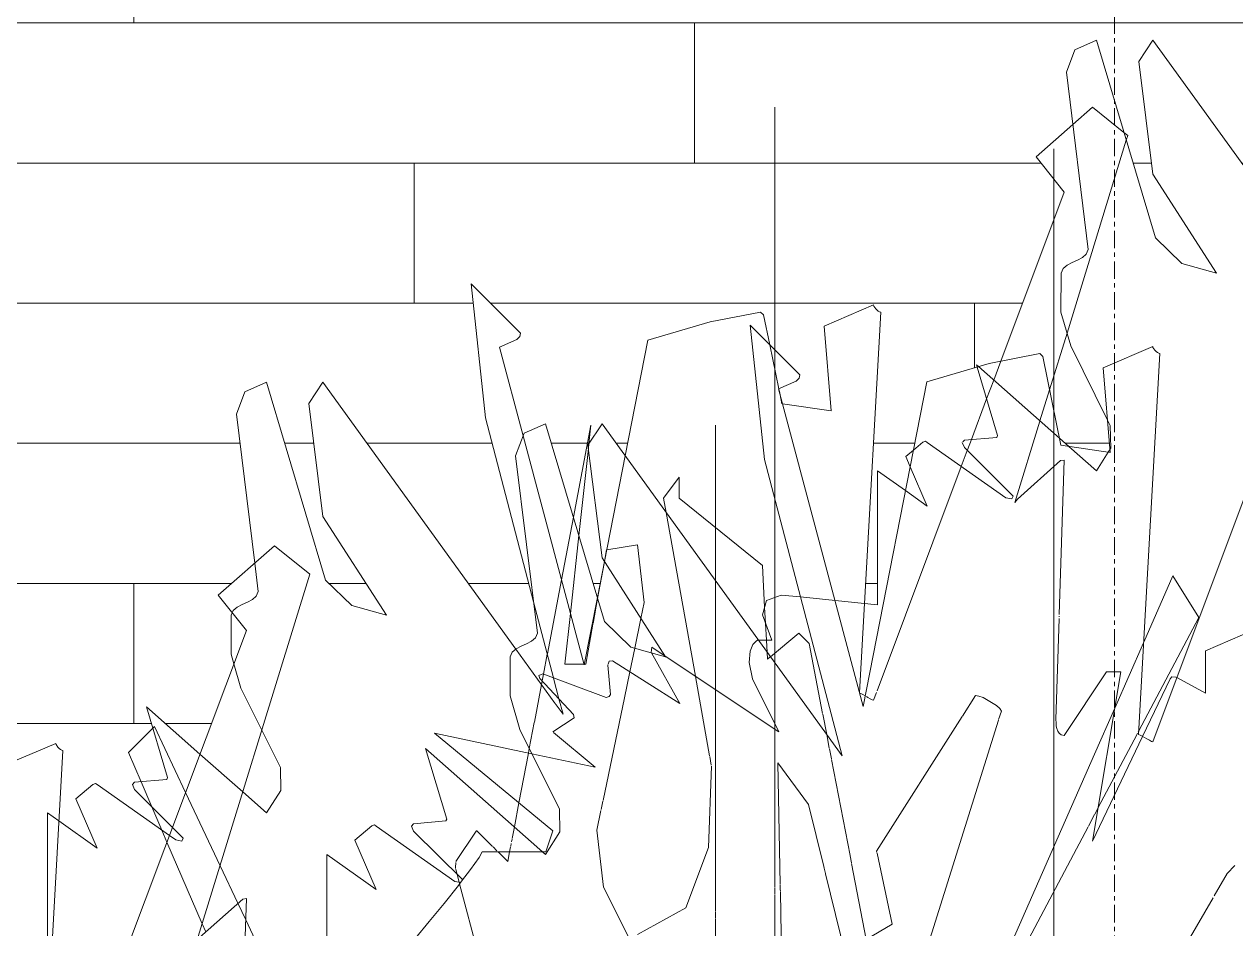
# Model space of a CAD drawing. Header units: inches. Extents: x -8991 to -6983, y -226 to 479.
# Drawn here: x -8465.69 to -8431.11, y -24.43 to 1.4 of the extents above; entities that cross this region are included whole.
import ezdxf

# ---------------------------------------------------------------- set-up
doc = ezdxf.new("R2010")
doc.units = ezdxf.units.IN
doc.header["$MEASUREMENT"] = 0
doc.linetypes.add('Grid Line 1_2_', pattern=[0.875, 0.5, -0.125, 0.125, -0.125])
for name, color, linetype, lineweight in [('A-DETL-GENF', 92, 'Continuous', 9), ('A-WALL-PATT-1', 111, 'Continuous', 9), ('S-GRID-1', 1, 'Grid Line 1_2_', 9)]:
    doc.layers.add(name, color=color, linetype=linetype, lineweight=lineweight)

# ---------------------------------------------------------------- blocks, each defined once
blk = doc.blocks.new('fountain grass 26747 - fountain grass 26747-1770214-Section 36')
at = {"layer": 'A-DETL-GENF'}
for p, q in [((-8435.087, 0.938), (-8435.702, 0.669)), ((-8433.403, -4.707), (-8435.087, 0.938)), ((-8433.475, 0.938), (-8433.878, 0.334)), ((-8428.535, -5.897), (-8433.475, 0.938)), ((-8435.702, 0.669), (-8435.941, 0.029)), ((-8435.941, 0.029), (-8435.32, -5.037)), ((-8433.878, 0.334), (-8433.475, -2.89)), ((-8433.475, -2.89), (-8431.662, -5.711)), ((-8432.649, -5.437), (-8433.403, -4.707)), ((-8435.378, -5.169), (-8435.489, -5.265)), ((-8435.32, -5.037), (-8435.378, -5.169)), ((-8435.926, -5.483), (-8436.037, -5.579)), ((-8435.784, -5.408), (-8435.926, -5.483)), ((-8435.631, -5.34), (-8435.784, -5.408)), ((-8435.489, -5.265), (-8435.631, -5.34)), ((-8431.662, -5.711), (-8432.649, -5.437)), ((-8436.095, -5.711), (-8436.099, -6.826)), ((-8436.037, -5.579), (-8436.095, -5.711)), ((-8436.099, -6.826), (-8435.821, -7.79)), ((-8435.821, -7.79), (-8434.767, -9.909)), ((-8438.457, -8.38), (-8438.513, -8.33)), ((-8438.513, -8.33), (-8438.494, -8.391)), ((-8438.494, -8.391), (-8437.908, -10.345)), ((-8436.143, -10.421), (-8438.457, -8.38)), ((-8434.767, -9.909), (-8434.691, -10.063)), ((-8437.908, -10.345), (-8437.934, -10.4)), ((-8434.691, -10.063), (-8434.681, -10.711)), ((-8440.046, -10.54), (-8440.312, -10.766)), ((-8439.969, -10.512), (-8440.046, -10.54)), ((-8439.923, -10.547), (-8439.969, -10.512)), ((-8437.673, -12.127), (-8439.923, -10.547)), ((-8438.916, -10.547), (-8438.857, -10.691)), ((-8438.856, -10.482), (-8438.9, -10.529)), ((-8438.857, -10.691), (-8437.462, -12.075)), ((-8437.934, -10.4), (-8438.856, -10.482)), ((-8435.874, -10.659), (-8436.143, -10.421)), ((-8435.087, -11.353), (-8435.874, -10.659)), ((-8434.681, -10.711), (-8434.698, -10.739)), ((-8440.312, -10.766), (-8440.528, -10.95)), ((-8440.528, -10.95), (-8440.404, -11.238)), ((-8434.749, -10.819), (-8435.087, -11.353)), ((-8434.698, -10.739), (-8434.749, -10.819)), ((-8440.538, -11.921), (-8441.334, -11.353)), ((-8441.334, -11.353), (-8441.334, -15.181)), ((-8440.404, -11.238), (-8439.923, -12.36)), ((-8439.923, -12.36), (-8440.538, -11.921)), ((-8437.462, -12.075), (-8437.505, -12.159)), ((-8437.505, -12.159), (-8437.673, -12.127)), ((-8444.501, -15.061), (-8444.621, -15.465)), ((-8444.087, -14.901), (-8444.501, -15.061)), ((-8443.535, -14.957), (-8444.087, -14.901)), ((-8442.549, -15.057), (-8443.535, -14.957)), ((-8441.334, -15.181), (-8442.549, -15.057)), ((-8444.621, -15.465), (-8444.356, -16.189)), ((-8444.801, -16.214), (-8444.89, -16.31)), ((-8444.759, -16.189), (-8444.801, -16.214)), ((-8444.735, -16.189), (-8444.759, -16.189)), ((-8444.356, -16.189), (-8444.735, -16.189)), ((-8447.781, -16.39), (-8447.792, -16.543)), ((-8447.787, -16.551), (-8446.975, -18.002)), ((-8447.395, -16.648), (-8447.781, -16.39)), ((-8444.973, -16.504), (-8444.995, -16.823)), ((-8444.89, -16.31), (-8444.973, -16.504)), ((-8449.029, -16.89), (-8449.033, -16.9)), ((-8449.033, -16.9), (-8448.961, -17.745)), ((-8448.99, -16.793), (-8449.021, -16.871)), ((-8448.905, -16.782), (-8448.99, -16.793)), ((-8446.975, -18.002), (-8448.903, -16.783)), ((-8444.154, -18.808), (-8447.395, -16.648)), ((-8444.995, -16.823), (-8444.902, -17.295)), ((-8450.891, -17.152), (-8451.005, -17.196)), ((-8451.005, -17.196), (-8450.974, -17.281)), ((-8450.974, -17.281), (-8450.014, -18.312)), ((-8449.076, -17.822), (-8450.891, -17.152)), ((-8444.902, -17.295), (-8444.154, -18.808)), ((-8448.99, -17.8), (-8449.076, -17.822)), ((-8448.961, -17.745), (-8448.99, -17.8)), ((-8450.014, -18.312), (-8449.998, -18.405)), ((-8449.998, -18.405), (-8450.602, -18.808)), ((-8451.2, -19.434), (-8453.983, -18.846)), ((-8453.983, -18.846), (-8450.602, -21.629)), ((-8450.587, -18.821), (-8449.393, -19.815)), ((-8449.393, -19.815), (-8451.2, -19.434)), ((-8450.602, -21.629), (-8450.804, -22.233)), ((-8452.708, -22.398), (-8452.951, -22.735)), ((-8452.617, -22.233), (-8452.708, -22.398)), ((-8451.024, -22.233), (-8452.617, -22.233)), ((-8450.891, -22.233), (-8451.011, -22.233)), ((-8450.804, -22.233), (-8450.891, -22.233)), ((-8452.951, -22.735), (-8453.205, -23.067)), ((-8453.237, -23.109), (-8453.299, -23.19)), ((-8453.205, -23.067), (-8453.237, -23.109)), ((-8453.299, -23.19), (-8453.707, -23.705)), ((-8453.707, -23.705), (-8454.13, -24.225)), ((-8454.13, -24.225), (-8454.52, -24.693))]:
    blk.add_line(p, q, dxfattribs=at)
blk = doc.blocks.new('fountain grass 26747 - fountain grass 26747-V10-Section 36')
at = {"layer": 'A-DETL-GENF'}
for p, q in [((-8460.156, -14.905), (-8458.544, -13.495)), ((-8457.537, -14.301), (-8458.544, -13.495)), ((-8460.76, -24.778), (-8457.537, -14.301)), ((-8460.156, -14.905), (-8459.35, -15.913)), ((-8459.35, -15.913), (-8463.945, -28.166)), ((-8464.79, -19.137), (-8466.201, -19.741)), ((-8465.107, -28.66), (-8464.589, -19.338)), ((-8464.782, -19.17), (-8464.79, -19.137)), ((-8464.731, -19.245), (-8464.782, -19.17)), ((-8464.694, -19.281), (-8464.731, -19.245)), ((-8464.656, -19.31), (-8464.694, -19.281)), ((-8464.62, -19.331), (-8464.656, -19.31)), ((-8464.589, -19.338), (-8464.62, -19.331)), ((-8459.455, -23.58), (-8460.687, -24.681)), ((-8459.35, -23.569), (-8459.455, -23.58)), ((-8459.424, -25.893), (-8459.35, -23.569))]:
    blk.add_line(p, q, dxfattribs=at)
blk = doc.blocks.new('fountain grass 26747 - fountain grass 26747-V11-Section 36')
at = {"layer": 'A-DETL-GENF'}
for p, q in [((-8436.303, -3.574), (-8436.303, -2.164)), ((-8436.303, -2.97), (-8436.303, -2.164)), ((-8436.303, -9.645), (-8436.303, -2.97)), ((-8436.303, -3.574), (-8436.303, -4.582)), ((-8436.303, -4.582), (-8436.303, -9.645)), ((-8428.042, -4.582), (-8433.482, -19.089)), ((-8443.556, -8.611), (-8444.967, -7.201)), ((-8444.967, -7.201), (-8444.564, -11.029)), ((-8436.303, -8.611), (-8436.303, -7.201)), ((-8436.303, -7.201), (-8436.303, -11.029)), ((-8436.303, -7.838), (-8436.303, -7.805)), ((-8436.303, -7.805), (-8436.303, -8.41)), ((-8436.303, -7.914), (-8436.303, -7.838)), ((-8436.303, -7.949), (-8436.303, -7.914)), ((-8436.303, -7.979), (-8436.303, -7.949)), ((-8433.482, -7.805), (-8434.892, -8.41)), ((-8433.474, -7.838), (-8433.482, -7.805)), ((-8433.422, -7.914), (-8433.474, -7.838)), ((-8433.386, -7.949), (-8433.422, -7.914)), ((-8433.348, -7.979), (-8433.386, -7.949)), ((-8438.15, -8.29), (-8439.93, -8.813)), ((-8436.706, -8.007), (-8438.15, -8.29)), ((-8436.622, -8.091), (-8436.706, -8.007)), ((-8436.101, -10.626), (-8436.622, -8.091)), ((-8436.303, -7.999), (-8436.303, -7.979)), ((-8436.303, -8.007), (-8436.303, -7.999)), ((-8436.303, -9.645), (-8436.303, -8.007)), ((-8436.303, -8.091), (-8436.303, -8.007)), ((-8436.303, -8.007), (-8436.303, -8.29)), ((-8436.303, -9.645), (-8436.303, -8.091)), ((-8436.303, -8.29), (-8436.303, -8.813)), ((-8433.885, -18.887), (-8433.28, -8.007)), ((-8433.311, -7.999), (-8433.348, -7.979)), ((-8433.28, -8.007), (-8433.311, -7.999)), ((-8443.575, -8.706), (-8443.556, -8.611)), ((-8436.303, -8.41), (-8436.303, -9.645)), ((-8436.303, -8.706), (-8436.303, -8.611)), ((-8434.892, -8.41), (-8434.691, -10.828)), ((-8444.161, -9.014), (-8443.662, -8.791)), ((-8443.662, -8.791), (-8443.575, -8.706)), ((-8439.93, -8.813), (-8441.743, -18.081)), ((-8436.303, -8.791), (-8436.303, -8.706)), ((-8436.303, -9.014), (-8436.303, -8.791)), ((-8436.303, -8.813), (-8436.303, -18.081)), ((-8441.743, -18.081), (-8444.161, -9.014)), ((-8436.303, -18.081), (-8436.303, -9.014)), ((-8436.303, -9.645), (-8436.303, -19.089)), ((-8436.303, -18.887), (-8436.303, -9.645)), ((-8436.303, -9.645), (-8436.303, -10.828)), ((-8436.303, -10.626), (-8436.303, -9.645)), ((-8436.303, -13.447), (-8436.303, -9.645)), ((-8450.81, -10.014), (-8451.425, -10.283)), ((-8449.126, -15.659), (-8450.81, -10.014)), ((-8449.198, -10.014), (-8449.601, -10.618)), ((-8442.347, -19.492), (-8449.198, -10.014)), ((-8436.303, -19.492), (-8436.303, -10.014)), ((-8436.303, -10.014), (-8436.303, -10.618)), ((-8436.303, -15.659), (-8436.303, -10.014)), ((-8436.303, -10.014), (-8436.303, -10.283)), ((-8451.425, -10.283), (-8451.664, -10.923)), ((-8436.303, -10.283), (-8436.303, -10.923)), ((-8449.601, -10.618), (-8449.198, -13.842)), ((-8436.303, -10.618), (-8436.303, -13.842)), ((-8436.303, -10.828), (-8436.303, -10.626)), ((-8434.691, -10.828), (-8436.101, -10.626)), ((-8451.664, -10.923), (-8451.043, -15.989)), ((-8444.564, -11.029), (-8442.347, -19.492)), ((-8436.303, -10.923), (-8436.303, -15.989)), ((-8436.303, -11.029), (-8436.303, -19.492)), ((-8436.303, -19.644), (-8436.303, -12.238)), ((-8436.303, -12.238), (-8436.303, -12.248)), ((-8436.303, -12.248), (-8436.303, -13.35)), ((-8436.303, -13.35), (-8436.303, -13.447)), ((-8449.198, -13.842), (-8447.385, -16.663)), ((-8436.303, -13.842), (-8436.303, -16.663)), ((-8448.372, -16.389), (-8449.126, -15.659)), ((-8436.303, -16.389), (-8436.303, -15.659)), ((-8451.212, -16.217), (-8451.354, -16.292)), ((-8451.101, -16.121), (-8451.212, -16.217)), ((-8451.043, -15.989), (-8451.101, -16.121)), ((-8436.303, -15.989), (-8436.303, -16.121)), ((-8436.303, -16.121), (-8436.303, -16.217)), ((-8436.303, -16.217), (-8436.303, -16.292)), ((-8451.76, -16.532), (-8451.818, -16.663)), ((-8451.649, -16.435), (-8451.76, -16.532)), ((-8451.507, -16.36), (-8451.649, -16.435)), ((-8451.354, -16.292), (-8451.507, -16.36)), ((-8447.385, -16.663), (-8448.372, -16.389)), ((-8436.303, -16.292), (-8436.303, -16.36)), ((-8436.303, -16.36), (-8436.303, -16.435)), ((-8436.303, -16.663), (-8436.303, -16.389)), ((-8436.303, -16.435), (-8436.303, -16.532)), ((-8436.303, -16.532), (-8436.303, -16.663)), ((-8451.818, -16.663), (-8451.822, -17.779)), ((-8436.303, -16.663), (-8436.303, -17.779)), ((-8436.303, -16.872), (-8436.303, -16.852)), ((-8436.303, -16.852), (-8436.303, -17.487)), ((-8436.303, -16.913), (-8436.303, -16.859)), ((-8436.303, -16.859), (-8436.303, -16.872)), ((-8436.303, -16.872), (-8436.303, -17.353)), ((-8436.303, -17.028), (-8436.303, -16.872)), ((-8436.303, -17.395), (-8436.303, -16.913)), ((-8436.303, -19.126), (-8436.303, -17.028)), ((-8436.303, -17.487), (-8436.303, -17.074)), ((-8436.303, -17.074), (-8436.303, -17.678)), ((-8436.303, -17.353), (-8436.303, -19.632)), ((-8436.303, -17.477), (-8436.303, -17.395)), ((-8436.303, -21.507), (-8436.303, -17.477)), ((-8451.822, -17.779), (-8451.544, -18.743)), ((-8436.303, -17.678), (-8436.303, -18.887)), ((-8436.303, -17.779), (-8436.303, -18.743)), ((-8436.303, -23.119), (-8436.303, -18.283)), ((-8436.303, -18.283), (-8436.303, -20.096)), ((-8436.303, -18.433), (-8436.303, -18.422)), ((-8436.303, -18.422), (-8436.303, -18.484)), ((-8436.303, -18.887), (-8436.303, -18.433)), ((-8436.303, -18.484), (-8436.303, -18.479)), ((-8436.303, -18.479), (-8436.303, -19.267)), ((-8436.303, -18.554), (-8436.303, -18.484)), ((-8436.303, -18.484), (-8436.303, -23.119)), ((-8436.303, -18.687), (-8436.303, -18.554)), ((-8451.544, -18.743), (-8450.413, -21.016)), ((-8436.303, -19.693), (-8436.303, -18.687)), ((-8436.303, -18.743), (-8436.303, -21.016)), ((-8436.303, -18.899), (-8436.303, -18.887)), ((-8436.303, -18.927), (-8436.303, -18.899)), ((-8436.303, -18.967), (-8436.303, -18.927)), ((-8436.303, -19.01), (-8436.303, -18.967)), ((-8436.303, -19.049), (-8436.303, -19.01)), ((-8433.844, -18.899), (-8433.885, -18.887)), ((-8433.786, -18.927), (-8433.844, -18.899)), ((-8433.717, -18.967), (-8433.786, -18.927)), ((-8433.645, -19.01), (-8433.717, -18.967)), ((-8433.577, -19.049), (-8433.645, -19.01)), ((-8450.81, -22.305), (-8454.236, -19.283)), ((-8454.236, -19.283), (-8453.631, -21.297)), ((-8436.303, -19.089), (-8436.303, -19.078)), ((-8436.303, -19.29), (-8436.303, -19.126)), ((-8436.303, -19.267), (-8436.303, -19.29)), ((-8436.303, -22.305), (-8436.303, -19.283)), ((-8436.303, -19.283), (-8436.303, -21.297)), ((-8433.52, -19.078), (-8433.577, -19.049)), ((-8433.482, -19.089), (-8433.52, -19.078)), ((-8436.303, -20.701), (-8436.303, -19.492)), ((-8436.303, -19.492), (-8436.303, -21.507)), ((-8436.303, -19.632), (-8436.303, -19.693)), ((-8436.303, -19.731), (-8436.303, -19.644)), ((-8436.303, -19.818), (-8436.303, -19.731)), ((-8436.303, -19.899), (-8436.303, -19.818)), ((-8436.303, -19.972), (-8436.303, -19.901)), ((-8436.303, -20.034), (-8436.303, -19.975)), ((-8436.303, -20.077), (-8436.303, -20.035)), ((-8436.303, -20.096), (-8436.303, -20.077)), ((-8436.303, -20.298), (-8436.303, -20.248)), ((-8436.303, -20.248), (-8436.303, -20.277)), ((-8436.303, -20.277), (-8436.303, -20.701)), ((-8436.303, -20.342), (-8436.303, -20.298)), ((-8436.303, -20.465), (-8436.303, -20.342)), ((-8436.303, -21.507), (-8436.303, -20.465)), ((-8450.413, -21.016), (-8450.404, -21.664)), ((-8436.303, -21.016), (-8436.303, -21.664)), ((-8454.579, -21.434), (-8454.639, -21.499)), ((-8453.657, -21.352), (-8454.579, -21.434)), ((-8453.631, -21.297), (-8453.657, -21.352)), ((-8436.303, -21.297), (-8436.303, -21.352)), ((-8436.303, -21.352), (-8436.303, -21.434)), ((-8436.303, -21.434), (-8436.303, -21.499)), ((-8455.769, -21.493), (-8456.25, -21.902)), ((-8455.692, -21.464), (-8455.769, -21.493)), ((-8455.646, -21.499), (-8455.692, -21.464)), ((-8453.396, -23.079), (-8455.646, -21.499)), ((-8454.639, -21.499), (-8454.58, -21.643)), ((-8454.58, -21.643), (-8453.185, -23.027)), ((-8450.404, -21.664), (-8450.81, -22.305)), ((-8436.303, -21.499), (-8436.303, -21.464)), ((-8436.303, -21.464), (-8436.303, -21.493)), ((-8436.303, -21.493), (-8436.303, -21.902)), ((-8436.303, -21.499), (-8436.303, -21.643)), ((-8436.303, -23.079), (-8436.303, -21.499)), ((-8436.303, -21.708), (-8436.303, -21.507)), ((-8436.303, -21.643), (-8436.303, -23.027)), ((-8436.303, -21.664), (-8436.303, -22.305)), ((-8436.303, -21.841), (-8436.303, -21.708)), ((-8456.25, -21.902), (-8455.646, -23.312)), ((-8436.303, -23.925), (-8436.303, -21.841)), ((-8436.303, -21.902), (-8436.303, -23.312)), ((-8455.646, -23.312), (-8457.056, -22.305)), ((-8457.056, -22.305), (-8457.056, -26.133)), ((-8436.303, -23.312), (-8436.303, -22.305)), ((-8436.303, -22.305), (-8436.303, -26.133)), ((-8453.228, -23.111), (-8453.396, -23.079)), ((-8453.185, -23.027), (-8453.228, -23.111)), ((-8436.303, -23.027), (-8436.303, -23.111)), ((-8436.303, -23.111), (-8436.303, -23.079)), ((-8436.303, -23.183), (-8436.303, -23.119)), ((-8436.303, -23.119), (-8436.303, -23.135)), ((-8436.303, -23.135), (-8436.303, -23.876)), ((-8436.303, -23.293), (-8436.303, -23.183)), ((-8436.303, -23.925), (-8436.303, -23.293)), ((-8436.303, -23.32), (-8436.303, -23.319)), ((-8436.303, -23.319), (-8436.303, -24.126)), ((-8436.303, -23.361), (-8436.303, -23.32)), ((-8436.303, -23.471), (-8436.303, -23.361)), ((-8436.303, -23.623), (-8436.303, -23.471)), ((-8436.303, -23.948), (-8436.303, -23.623)), ((-8436.303, -23.876), (-8436.303, -24.126)), ((-8436.303, -24.126), (-8436.303, -23.925)), ((-8436.303, -24.126), (-8436.303, -23.925)), ((-8436.303, -24.069), (-8436.303, -23.948)), ((-8436.303, -24.126), (-8436.303, -24.069)), ((-8436.303, -25.134), (-8436.303, -24.126))]:
    blk.add_line(p, q, dxfattribs=at)
blk = doc.blocks.new('fountain grass 26747 - fountain grass 26747-V13-Section 36')
at = {"layer": 'A-DETL-GENF'}
for p, q in [((-8444.268, -2.388), (-8444.268, -0.977)), ((-8444.268, -1.783), (-8444.268, -0.977)), ((-8435.758, -1.465), (-8435.2, -0.977)), ((-8434.301, -1.697), (-8435.2, -0.977)), ((-8436.812, -2.388), (-8435.758, -1.465)), ((-8434.193, -1.783), (-8434.301, -1.697)), ((-8444.268, -7.9), (-8444.268, -1.783)), ((-8435.927, -7.42), (-8434.235, -1.919)), ((-8434.235, -1.919), (-8434.193, -1.783)), ((-8444.268, -2.388), (-8444.268, -3.395)), ((-8436.812, -2.388), (-8436.006, -3.395)), ((-8444.268, -3.395), (-8444.268, -7.9)), ((-8436.006, -3.395), (-8437.817, -8.225)), ((-8451.521, -7.425), (-8452.932, -6.015)), ((-8452.932, -6.015), (-8452.529, -9.843)), ((-8444.268, -7.425), (-8444.268, -6.015)), ((-8444.268, -6.015), (-8444.268, -7.9)), ((-8444.671, -6.821), (-8446.115, -7.103)), ((-8444.587, -6.905), (-8444.671, -6.821)), ((-8444.412, -7.756), (-8444.587, -6.905)), ((-8444.268, -6.652), (-8444.268, -6.619)), ((-8444.268, -6.619), (-8444.268, -7.224)), ((-8444.268, -6.727), (-8444.268, -6.652)), ((-8444.268, -6.763), (-8444.268, -6.727)), ((-8444.268, -6.793), (-8444.268, -6.763)), ((-8444.268, -6.813), (-8444.268, -6.793)), ((-8444.268, -6.821), (-8444.268, -6.813)), ((-8444.268, -7.9), (-8444.268, -6.821)), ((-8444.268, -6.905), (-8444.268, -6.821)), ((-8444.268, -6.821), (-8444.268, -7.103)), ((-8444.268, -7.9), (-8444.268, -6.905)), ((-8441.447, -6.619), (-8442.857, -7.224)), ((-8441.708, -15.143), (-8441.245, -6.821)), ((-8441.439, -6.652), (-8441.447, -6.619)), ((-8441.387, -6.727), (-8441.439, -6.652)), ((-8441.351, -6.763), (-8441.387, -6.727)), ((-8441.313, -6.793), (-8441.351, -6.763)), ((-8441.276, -6.813), (-8441.313, -6.793)), ((-8441.245, -6.821), (-8441.276, -6.813)), ((-8446.115, -7.103), (-8447.894, -7.627)), ((-8444.268, -7.103), (-8444.268, -7.627)), ((-8444.268, -7.224), (-8444.268, -7.9)), ((-8442.857, -7.224), (-8442.656, -9.641)), ((-8452.126, -7.828), (-8451.627, -7.605)), ((-8451.627, -7.605), (-8451.54, -7.519)), ((-8451.54, -7.519), (-8451.521, -7.425)), ((-8444.268, -7.519), (-8444.268, -7.425)), ((-8444.268, -7.605), (-8444.268, -7.519)), ((-8444.268, -7.828), (-8444.268, -7.605)), ((-8436.426, -9.042), (-8435.927, -7.42)), ((-8451.452, -10.355), (-8452.126, -7.828)), ((-8447.894, -7.627), (-8448.54, -10.925)), ((-8444.154, -9.011), (-8444.412, -7.756)), ((-8444.268, -7.627), (-8444.268, -7.9)), ((-8444.268, -7.9), (-8444.268, -7.828)), ((-8444.268, -8.459), (-8444.268, -7.9)), ((-8444.268, -7.9), (-8444.268, -9.843)), ((-8444.268, -12.161), (-8444.268, -7.9)), ((-8444.268, -7.9), (-8444.268, -12.161)), ((-8444.268, -8.459), (-8444.268, -7.9)), ((-8444.268, -7.9), (-8444.268, -8.459)), ((-8444.268, -8.459), (-8444.268, -7.9)), ((-8444.268, -7.9), (-8444.268, -8.459)), ((-8437.817, -8.225), (-8438.02, -8.765)), ((-8444.268, -8.459), (-8444.268, -12.161)), ((-8444.268, -12.161), (-8444.268, -8.459)), ((-8444.268, -8.459), (-8444.268, -9.641)), ((-8444.268, -12.161), (-8444.268, -8.459)), ((-8444.268, -9.44), (-8444.268, -8.459)), ((-8458.775, -8.828), (-8459.39, -9.097)), ((-8457.09, -14.473), (-8458.775, -8.828)), ((-8457.163, -8.828), (-8457.566, -9.432)), ((-8451.658, -16.443), (-8457.163, -8.828)), ((-8444.268, -8.828), (-8444.268, -9.097)), ((-8444.268, -12.161), (-8444.268, -8.828)), ((-8444.268, -8.828), (-8444.268, -9.432)), ((-8444.268, -12.161), (-8444.268, -8.828)), ((-8438.02, -8.765), (-8438.221, -9.302)), ((-8459.39, -9.097), (-8459.629, -9.737)), ((-8444.268, -9.097), (-8444.268, -9.737)), ((-8444.128, -9.136), (-8444.154, -9.011)), ((-8444.066, -9.44), (-8444.128, -9.136)), ((-8438.221, -9.302), (-8438.657, -10.464)), ((-8436.7, -9.93), (-8436.426, -9.042)), ((-8457.566, -9.432), (-8457.163, -12.656)), ((-8444.268, -9.432), (-8444.268, -12.161)), ((-8444.268, -9.641), (-8444.268, -9.44)), ((-8442.656, -9.641), (-8444.047, -9.443)), ((-8459.629, -9.737), (-8459.108, -13.988)), ((-8452.529, -9.843), (-8451.152, -15.098)), ((-8444.268, -9.737), (-8444.268, -12.161)), ((-8444.268, -9.843), (-8444.268, -12.161)), ((-8437.417, -12.261), (-8436.703, -9.94)), ((-8449.708, -16.895), (-8451.452, -10.355)), ((-8438.657, -10.464), (-8438.766, -10.753)), ((-8448.54, -10.925), (-8449.131, -13.947)), ((-8444.268, -12.161), (-8444.268, -11.052)), ((-8444.268, -11.052), (-8444.268, -11.062)), ((-8444.268, -11.062), (-8444.268, -12.161)), ((-8438.773, -10.774), (-8438.946, -11.233)), ((-8436.111, -11.062), (-8437.343, -12.163)), ((-8436.147, -15.458), (-8436.006, -11.052)), ((-8436.006, -11.052), (-8436.111, -11.062)), ((-8438.946, -11.233), (-8441.346, -17.633)), ((-8444.268, -12.261), (-8444.268, -12.161)), ((-8444.268, -14.971), (-8444.268, -12.161)), ((-8444.268, -14.971), (-8444.268, -12.161)), ((-8444.268, -12.161), (-8444.268, -14.971)), ((-8444.268, -12.161), (-8444.268, -14.971)), ((-8444.268, -15.265), (-8444.268, -12.161)), ((-8444.268, -12.161), (-8444.268, -16.836)), ((-8444.268, -16.836), (-8444.268, -12.161)), ((-8444.268, -12.161), (-8444.268, -12.656)), ((-8444.268, -14.473), (-8444.268, -12.161)), ((-8444.268, -12.161), (-8444.268, -14.803)), ((-8444.268, -12.163), (-8444.268, -12.261)), ((-8437.343, -12.163), (-8437.417, -12.261)), ((-8457.163, -12.656), (-8455.35, -15.477)), ((-8444.268, -12.656), (-8444.268, -15.477)), ((-8459.108, -13.988), (-8459.008, -14.803)), ((-8449.131, -13.947), (-8449.331, -14.97)), ((-8456.337, -15.203), (-8457.09, -14.473)), ((-8444.268, -15.203), (-8444.268, -14.473)), ((-8459.008, -14.803), (-8459.066, -14.935)), ((-8444.268, -14.803), (-8444.268, -14.935)), ((-8459.472, -15.174), (-8459.614, -15.249)), ((-8459.319, -15.106), (-8459.472, -15.174)), ((-8459.176, -15.031), (-8459.319, -15.106)), ((-8459.066, -14.935), (-8459.176, -15.031)), ((-8455.35, -15.477), (-8456.337, -15.203)), ((-8451.152, -15.098), (-8450.585, -17.265)), ((-8449.331, -14.97), (-8449.708, -16.895)), ((-8444.268, -14.935), (-8444.268, -15.031)), ((-8444.268, -14.971), (-8444.268, -16.836)), ((-8444.268, -16.836), (-8444.268, -14.971)), ((-8444.268, -16.836), (-8444.268, -14.971)), ((-8444.268, -14.971), (-8444.268, -16.836)), ((-8444.268, -15.031), (-8444.268, -15.106)), ((-8444.268, -15.106), (-8444.268, -15.174)), ((-8444.268, -15.174), (-8444.268, -15.249)), ((-8444.268, -15.477), (-8444.268, -15.203)), ((-8441.849, -17.685), (-8441.708, -15.143)), ((-8459.782, -15.477), (-8459.786, -16.592)), ((-8459.753, -15.409), (-8459.782, -15.477)), ((-8459.725, -15.345), (-8459.753, -15.409)), ((-8459.614, -15.249), (-8459.725, -15.345)), ((-8444.268, -15.249), (-8444.268, -15.345)), ((-8444.268, -16.836), (-8444.268, -15.265)), ((-8444.268, -15.345), (-8444.268, -15.477)), ((-8444.268, -15.477), (-8444.268, -16.592)), ((-8436.149, -15.527), (-8436.148, -15.505)), ((-8444.268, -15.686), (-8444.268, -15.666)), ((-8444.268, -15.666), (-8444.268, -16.301)), ((-8444.268, -15.727), (-8444.268, -15.672)), ((-8444.268, -15.672), (-8444.268, -15.686)), ((-8444.268, -15.686), (-8444.268, -16.159)), ((-8444.268, -15.841), (-8444.268, -15.686)), ((-8444.268, -16.209), (-8444.268, -15.727)), ((-8444.268, -16.836), (-8444.268, -15.841)), ((-8444.268, -16.301), (-8444.268, -15.888)), ((-8444.268, -15.888), (-8444.268, -16.492)), ((-8436.243, -18.458), (-8436.151, -15.572)), ((-8430.566, -15.888), (-8431.977, -16.492)), ((-8444.268, -16.167), (-8444.268, -16.557)), ((-8444.268, -16.291), (-8444.268, -16.209)), ((-8459.786, -16.592), (-8459.707, -16.866)), ((-8450.545, -17.984), (-8451.658, -16.443)), ((-8444.268, -16.557), (-8444.268, -16.291)), ((-8444.268, -16.492), (-8444.268, -16.836)), ((-8444.268, -16.557), (-8444.268, -16.836)), ((-8444.268, -16.836), (-8444.268, -16.557)), ((-8444.268, -16.592), (-8444.268, -16.836)), ((-8431.977, -16.492), (-8431.977, -17.701)), ((-8459.707, -16.866), (-8459.508, -17.556)), ((-8444.268, -17.453), (-8444.268, -16.836)), ((-8444.268, -16.836), (-8444.268, -17.453)), ((-8444.268, -18.458), (-8444.268, -16.836)), ((-8444.268, -16.836), (-8444.268, -17.701)), ((-8444.268, -17.94), (-8444.268, -16.836)), ((-8444.268, -17.701), (-8444.268, -16.836)), ((-8444.268, -16.836), (-8444.268, -17.903)), ((-8444.268, -16.836), (-8444.268, -16.895)), ((-8444.268, -16.895), (-8444.268, -16.836)), ((-8444.268, -16.836), (-8444.268, -17.556)), ((-8444.268, -18.306), (-8444.268, -16.836)), ((-8444.268, -16.836), (-8444.268, -18.306)), ((-8450.581, -17.279), (-8450.427, -17.868)), ((-8444.268, -17.097), (-8444.268, -18.579)), ((-8444.268, -18.579), (-8444.268, -17.097)), ((-8444.268, -17.235), (-8444.268, -17.298)), ((-8444.268, -17.247), (-8444.268, -17.235)), ((-8444.268, -17.701), (-8444.268, -17.247)), ((-8434.797, -17.097), (-8436.006, -18.91)), ((-8435.2, -21.932), (-8434.394, -17.097)), ((-8434.394, -17.097), (-8434.797, -17.097)), ((-8432.938, -17.235), (-8432.984, -17.298)), ((-8432.819, -17.247), (-8432.938, -17.235)), ((-8432.796, -17.259), (-8432.819, -17.247)), ((-8431.977, -17.701), (-8432.796, -17.259)), ((-8459.508, -17.556), (-8458.909, -18.762)), ((-8444.268, -17.293), (-8444.268, -18.081)), ((-8444.268, -17.298), (-8444.268, -17.293)), ((-8444.268, -17.298), (-8444.268, -18.579)), ((-8444.268, -17.368), (-8444.268, -17.298)), ((-8444.268, -17.5), (-8444.268, -17.368)), ((-8444.268, -18.579), (-8444.268, -17.465)), ((-8444.268, -17.465), (-8444.268, -17.909)), ((-8444.268, -18.507), (-8444.268, -17.5)), ((-8444.268, -17.556), (-8444.268, -19.829)), ((-8432.984, -17.298), (-8433.768, -18.938)), ((-8450.427, -17.868), (-8450.312, -18.306)), ((-8444.268, -17.712), (-8444.268, -17.701)), ((-8444.268, -17.741), (-8444.268, -17.712)), ((-8444.268, -17.78), (-8444.268, -17.741)), ((-8444.268, -17.823), (-8444.268, -17.78)), ((-8444.268, -17.863), (-8444.268, -17.823)), ((-8444.268, -17.903), (-8444.268, -17.891)), ((-8444.268, -17.909), (-8444.268, -18.445)), ((-8444.268, -18.104), (-8444.268, -17.94)), ((-8441.809, -17.712), (-8441.844, -17.703)), ((-8441.75, -17.741), (-8441.809, -17.712)), ((-8441.689, -17.777), (-8441.75, -17.741)), ((-8441.61, -17.823), (-8441.654, -17.797)), ((-8441.542, -17.863), (-8441.61, -17.823)), ((-8441.485, -17.891), (-8441.542, -17.863)), ((-8441.447, -17.903), (-8441.485, -17.891)), ((-8441.363, -17.679), (-8441.447, -17.903)), ((-8460.674, -19.443), (-8462.2, -18.096)), ((-8462.2, -18.096), (-8461.596, -20.111)), ((-8450.312, -18.306), (-8450.537, -17.995)), ((-8444.268, -18.081), (-8444.268, -18.104)), ((-8444.268, -18.096), (-8444.268, -20.111)), ((-8444.268, -21.119), (-8444.268, -18.096)), ((-8444.268, -18.579), (-8444.268, -18.306)), ((-8444.268, -18.306), (-8444.268, -18.579)), ((-8444.268, -18.445), (-8444.268, -18.507)), ((-8444.268, -18.545), (-8444.268, -18.458)), ((-8444.268, -18.579), (-8444.268, -18.545)), ((-8444.268, -18.713), (-8444.268, -18.579)), ((-8444.268, -18.579), (-8444.268, -18.713)), ((-8444.268, -18.713), (-8444.268, -18.579)), ((-8444.268, -18.579), (-8444.268, -18.713)), ((-8444.268, -18.713), (-8444.268, -18.579)), ((-8444.268, -18.579), (-8444.268, -18.713)), ((-8444.268, -18.632), (-8444.268, -18.579)), ((-8444.268, -18.713), (-8444.268, -18.632)), ((-8436.241, -18.545), (-8436.243, -18.458)), ((-8436.235, -18.632), (-8436.241, -18.545)), ((-8436.22, -18.715), (-8436.232, -18.647)), ((-8458.909, -18.762), (-8458.378, -19.829)), ((-8444.268, -18.776), (-8444.268, -18.738)), ((-8444.268, -18.738), (-8444.268, -18.776)), ((-8444.268, -18.776), (-8444.268, -18.738)), ((-8444.268, -18.776), (-8444.268, -18.738)), ((-8444.268, -18.738), (-8444.268, -18.776)), ((-8444.268, -18.776), (-8444.268, -18.738)), ((-8444.268, -18.738), (-8444.268, -18.776)), ((-8444.268, -18.786), (-8444.268, -18.847)), ((-8444.268, -18.847), (-8444.268, -18.786)), ((-8444.268, -18.786), (-8444.268, -18.847)), ((-8444.268, -18.847), (-8444.268, -18.788)), ((-8444.268, -18.847), (-8444.268, -18.797)), ((-8444.268, -18.797), (-8444.268, -18.847)), ((-8444.268, -18.847), (-8444.268, -18.797)), ((-8444.268, -18.909), (-8444.268, -18.851)), ((-8444.268, -18.851), (-8444.268, -18.909)), ((-8444.268, -18.909), (-8444.268, -18.851)), ((-8444.268, -18.891), (-8444.268, -18.851)), ((-8444.268, -18.851), (-8444.268, -18.909)), ((-8444.268, -18.909), (-8444.268, -18.851)), ((-8444.268, -18.851), (-8444.268, -18.909)), ((-8444.268, -18.91), (-8444.268, -18.891)), ((-8444.268, -19.515), (-8444.268, -18.912)), ((-8444.268, -18.912), (-8444.268, -19.837)), ((-8444.268, -19.837), (-8444.268, -18.912)), ((-8444.268, -21.932), (-8444.268, -18.912)), ((-8444.268, -18.912), (-8444.268, -21.932)), ((-8436.193, -18.788), (-8436.22, -18.715)), ((-8436.151, -18.849), (-8436.193, -18.788)), ((-8436.09, -18.891), (-8436.151, -18.849)), ((-8436.006, -18.91), (-8436.09, -18.891)), ((-8433.768, -18.938), (-8435.2, -21.932)), ((-8444.268, -19.112), (-8444.268, -19.061)), ((-8444.268, -19.061), (-8444.268, -19.091)), ((-8444.268, -19.091), (-8444.268, -19.515)), ((-8444.268, -19.156), (-8444.268, -19.112)), ((-8444.268, -19.278), (-8444.268, -19.156)), ((-8444.268, -19.837), (-8444.268, -19.278)), ((-8459.451, -20.522), (-8460.674, -19.443)), ((-8458.378, -19.829), (-8458.368, -20.477)), ((-8444.268, -19.829), (-8444.268, -20.477)), ((-8444.268, -20.321), (-8444.268, -19.855)), ((-8444.268, -19.855), (-8444.268, -20.321)), ((-8444.268, -20.321), (-8444.268, -19.855)), ((-8463.734, -20.306), (-8464.215, -20.716)), ((-8463.657, -20.278), (-8463.734, -20.306)), ((-8463.611, -20.313), (-8463.657, -20.278)), ((-8461.544, -21.764), (-8463.611, -20.313)), ((-8462.544, -20.248), (-8462.603, -20.313)), ((-8462.603, -20.313), (-8462.545, -20.456)), ((-8461.622, -20.166), (-8462.544, -20.248)), ((-8461.596, -20.111), (-8461.622, -20.166)), ((-8444.268, -20.13), (-8444.268, -20.166)), ((-8444.268, -20.166), (-8444.268, -20.248)), ((-8444.268, -20.248), (-8444.268, -20.313)), ((-8444.268, -20.278), (-8444.268, -20.306)), ((-8444.268, -20.313), (-8444.268, -20.278)), ((-8444.268, -20.306), (-8444.268, -20.716)), ((-8444.268, -21.893), (-8444.268, -20.313)), ((-8444.268, -20.313), (-8444.268, -20.456)), ((-8444.268, -20.522), (-8444.268, -20.321)), ((-8464.215, -20.716), (-8463.611, -22.126)), ((-8462.545, -20.456), (-8461.458, -21.535)), ((-8458.775, -21.119), (-8459.451, -20.522)), ((-8458.368, -20.477), (-8458.775, -21.119)), ((-8444.268, -20.456), (-8444.268, -21.841)), ((-8444.268, -20.477), (-8444.268, -21.119)), ((-8444.268, -20.655), (-8444.268, -20.522)), ((-8444.268, -22.693), (-8444.268, -20.655)), ((-8444.268, -20.716), (-8444.268, -22.126)), ((-8465.021, -21.119), (-8465.021, -24.947)), ((-8464.7, -21.348), (-8465.021, -21.119)), ((-8463.611, -22.126), (-8464.7, -21.348)), ((-8444.268, -21.119), (-8444.268, -23.231)), ((-8444.268, -22.126), (-8444.268, -21.119)), ((-8461.36, -21.893), (-8461.544, -21.764)), ((-8461.458, -21.535), (-8461.149, -21.841)), ((-8461.193, -21.925), (-8461.36, -21.893)), ((-8461.149, -21.841), (-8461.193, -21.925)), ((-8444.268, -21.841), (-8444.268, -21.925)), ((-8444.268, -21.925), (-8444.268, -21.893)), ((-8444.268, -21.997), (-8444.268, -21.932)), ((-8444.268, -21.932), (-8444.268, -21.949)), ((-8444.268, -21.949), (-8444.268, -22.69)), ((-8444.268, -22.106), (-8444.268, -21.997)), ((-8444.268, -22.693), (-8444.268, -22.106)), ((-8444.268, -22.134), (-8444.268, -22.133)), ((-8444.268, -22.133), (-8444.268, -22.693)), ((-8444.268, -22.175), (-8444.268, -22.134)), ((-8444.268, -22.285), (-8444.268, -22.175)), ((-8444.268, -22.437), (-8444.268, -22.285)), ((-8444.268, -22.693), (-8444.268, -22.437)), ((-8444.268, -22.69), (-8444.268, -22.693)), ((-8444.268, -22.762), (-8444.268, -22.695)), ((-8444.268, -22.695), (-8444.268, -22.94)), ((-8444.268, -22.738), (-8444.268, -22.695)), ((-8444.268, -22.695), (-8444.268, -22.94)), ((-8444.268, -22.738), (-8444.268, -22.695)), ((-8444.268, -22.94), (-8444.268, -22.738)), ((-8444.268, -22.94), (-8444.268, -22.738)), ((-8444.268, -22.883), (-8444.268, -22.762)), ((-8444.268, -22.94), (-8444.268, -22.883)), ((-8444.268, -23.231), (-8444.268, -22.94)), ((-8444.268, -23.247), (-8444.268, -23.434)), ((-8444.268, -23.434), (-8444.268, -23.279)), ((-8444.268, -23.947), (-8444.268, -23.449)), ((-8444.268, -23.449), (-8444.268, -24.947)), ((-8444.268, -23.746), (-8444.268, -23.713)), ((-8444.268, -23.713), (-8444.268, -24.35)), ((-8444.268, -23.867), (-8444.268, -23.746)), ((-8444.268, -25.235), (-8444.268, -23.867)), ((-8444.268, -23.985), (-8444.268, -23.947)), ((-8444.268, -24.042), (-8444.268, -23.999)), ((-8444.268, -24.111), (-8444.268, -24.042)), ((-8444.268, -24.184), (-8444.268, -24.111)), ((-8444.268, -24.253), (-8444.268, -24.184)), ((-8444.268, -24.311), (-8444.268, -24.253)), ((-8444.268, -24.35), (-8444.268, -24.311))]:
    blk.add_line(p, q, dxfattribs=at)
blk = doc.blocks.new('lupin 26755 - lupin 26755-V14-Section 36')
at = {"layer": 'A-DETL-GENF'}
for p, q in [((-8450.016, -12.677), (-8449.516, -10.056)), ((-8449.573, -10.576), (-8449.516, -10.056)), ((-8445.957, -14.498), (-8445.957, -10.056)), ((-8445.957, -14.498), (-8445.957, -10.056)), ((-8449.589, -10.72), (-8449.573, -10.576)), ((-8449.858, -13.203), (-8449.589, -10.72)), ((-8446.995, -11.539), (-8447.44, -12.132)), ((-8446.995, -12.132), (-8446.995, -11.539)), ((-8445.957, -11.539), (-8445.957, -12.132)), ((-8445.957, -12.132), (-8445.957, -11.539)), ((-8447.44, -12.132), (-8447.366, -12.549)), ((-8444.623, -14.06), (-8446.995, -12.132)), ((-8445.957, -12.132), (-8445.957, -14.498)), ((-8445.957, -12.976), (-8445.957, -12.132)), ((-8450.356, -14.464), (-8450.016, -12.677)), ((-8447.366, -12.549), (-8446.533, -17.221)), ((-8445.957, -14.06), (-8445.957, -12.976)), ((-8450.1, -15.425), (-8449.858, -13.203)), ((-8448.182, -13.467), (-8449.066, -13.614)), ((-8447.994, -15.113), (-8448.182, -13.467)), ((-8445.957, -13.467), (-8445.957, -13.615)), ((-8445.957, -14.498), (-8445.957, -13.467)), ((-8449.072, -13.615), (-8449.132, -13.946)), ((-8445.957, -13.615), (-8445.957, -14.498)), ((-8449.142, -14.004), (-8449.323, -14.998)), ((-8449.132, -13.946), (-8449.142, -14.004)), ((-8445.957, -14.498), (-8445.957, -14.06)), ((-8444.557, -15.248), (-8444.623, -14.06)), ((-8450.759, -16.579), (-8450.356, -14.464)), ((-8445.957, -14.498), (-8445.957, -14.357)), ((-8445.957, -14.357), (-8445.957, -14.498)), ((-8445.957, -16.73), (-8445.957, -14.498)), ((-8445.957, -14.498), (-8445.957, -17.606)), ((-8445.957, -15.543), (-8445.957, -14.498)), ((-8445.957, -17.606), (-8445.957, -14.498)), ((-8445.957, -14.498), (-8445.957, -17.606)), ((-8445.957, -15.113), (-8445.957, -14.498)), ((-8445.957, -14.498), (-8445.957, -16.878)), ((-8445.957, -16.878), (-8445.957, -14.498)), ((-8432.907, -14.357), (-8433.738, -16.247)), ((-8432.166, -15.543), (-8432.907, -14.357)), ((-8449.323, -14.998), (-8449.453, -15.715)), ((-8448.089, -15.568), (-8447.994, -15.113)), ((-8445.957, -17.606), (-8445.957, -15.113)), ((-8450.258, -16.878), (-8450.1, -15.425)), ((-8445.957, -17.606), (-8445.957, -15.543)), ((-8444.531, -15.711), (-8444.557, -15.248)), ((-8433.879, -18.78), (-8432.166, -15.543)), ((-8449.457, -15.736), (-8449.665, -16.878)), ((-8448.266, -16.418), (-8448.089, -15.568)), ((-8444.504, -16.189), (-8444.531, -15.711)), ((-8445.957, -15.988), (-8445.957, -16.73)), ((-8445.957, -16.285), (-8445.957, -15.988)), ((-8444.485, -16.535), (-8444.504, -16.197)), ((-8443.585, -15.988), (-8444.393, -16.662)), ((-8443.288, -16.285), (-8443.585, -15.988)), ((-8450.87, -17.16), (-8450.761, -16.592)), ((-8448.407, -17.097), (-8448.266, -16.418)), ((-8445.957, -17.606), (-8445.957, -16.285)), ((-8444.474, -16.73), (-8444.485, -16.535)), ((-8442.902, -18.284), (-8443.288, -16.285)), ((-8433.747, -16.267), (-8434.567, -18.134)), ((-8449.715, -16.878), (-8450.258, -16.878)), ((-8449.665, -16.878), (-8449.704, -16.878)), ((-8444.401, -16.668), (-8444.474, -16.73)), ((-8450.906, -17.353), (-8450.87, -17.16)), ((-8448.56, -17.833), (-8448.407, -17.097)), ((-8446.532, -17.223), (-8446.128, -19.491)), ((-8451.13, -18.526), (-8450.926, -17.457)), ((-8450.926, -17.457), (-8450.906, -17.353)), ((-8445.957, -17.984), (-8445.957, -17.606)), ((-8445.957, -17.606), (-8445.957, -17.984)), ((-8445.957, -17.984), (-8445.957, -17.606)), ((-8445.957, -17.984), (-8445.957, -17.606)), ((-8445.957, -17.606), (-8445.957, -17.984)), ((-8445.957, -17.984), (-8445.957, -17.606)), ((-8449.169, -20.763), (-8448.561, -17.839)), ((-8445.957, -17.784), (-8445.957, -17.768)), ((-8445.957, -17.768), (-8445.957, -17.984)), ((-8445.957, -17.83), (-8445.957, -17.784)), ((-8445.957, -17.984), (-8445.957, -17.83)), ((-8438.542, -17.768), (-8438.914, -18.355)), ((-8438.442, -17.785), (-8438.542, -17.768)), ((-8438.318, -17.83), (-8438.442, -17.785)), ((-8437.935, -18.059), (-8438.318, -17.83)), ((-8445.957, -19.544), (-8445.957, -17.995)), ((-8445.957, -17.995), (-8445.957, -19.544)), ((-8445.957, -18.059), (-8445.957, -17.995)), ((-8445.957, -17.995), (-8445.957, -19.544)), ((-8445.957, -19.544), (-8445.957, -17.995)), ((-8445.957, -21.606), (-8445.957, -17.995)), ((-8445.957, -17.995), (-8445.957, -19.789)), ((-8445.957, -22.513), (-8445.957, -17.995)), ((-8445.957, -18.141), (-8445.957, -18.059)), ((-8445.957, -18.213), (-8445.957, -18.141)), ((-8445.957, -19.544), (-8445.957, -18.213)), ((-8442.786, -18.885), (-8442.899, -18.3)), ((-8437.847, -18.141), (-8437.935, -18.059)), ((-8437.878, -18.457), (-8437.801, -18.213)), ((-8437.801, -18.213), (-8437.847, -18.141)), ((-8434.567, -18.134), (-8435.141, -19.44)), ((-8461.973, -18.657), (-8462.018, -18.703)), ((-8461.085, -20.54), (-8461.973, -18.657)), ((-8451.274, -19.285), (-8451.132, -18.537)), ((-8445.957, -18.657), (-8445.957, -19.399)), ((-8445.957, -23.937), (-8445.957, -18.657)), ((-8438.924, -18.371), (-8441.36, -22.217)), ((-8440.047, -25.38), (-8437.884, -18.477)), ((-8462.018, -18.703), (-8462.715, -19.399)), ((-8442.711, -19.274), (-8442.786, -18.885)), ((-8435.037, -20.968), (-8433.938, -18.891)), ((-8433.933, -18.882), (-8433.912, -18.842)), ((-8433.893, -18.806), (-8433.879, -18.78)), ((-8451.299, -19.413), (-8451.274, -19.285)), ((-8442.653, -19.574), (-8442.708, -19.29)), ((-8462.715, -19.399), (-8462.356, -20.231)), ((-8451.569, -20.833), (-8451.299, -19.413)), ((-8446.124, -19.513), (-8446.081, -19.754)), ((-8445.957, -19.419), (-8445.957, -23.937)), ((-8445.957, -23.937), (-8445.957, -19.564)), ((-8445.957, -19.564), (-8445.957, -23.937)), ((-8445.957, -23.937), (-8445.957, -19.564)), ((-8445.957, -19.564), (-8445.957, -22.217)), ((-8445.957, -23.937), (-8445.957, -19.564)), ((-8445.957, -20.882), (-8445.957, -19.704)), ((-8445.957, -23.937), (-8445.957, -19.704)), ((-8444.112, -23.166), (-8444.178, -19.696)), ((-8443.307, -20.882), (-8444.178, -19.696)), ((-8442.121, -22.333), (-8442.65, -19.592)), ((-8435.145, -19.447), (-8438.839, -27.852)), ((-8446.075, -19.789), (-8446.163, -22.108)), ((-8445.957, -19.789), (-8445.957, -22.108)), ((-8462.356, -20.231), (-8462.046, -20.952)), ((-8460.099, -22.629), (-8461.085, -20.54)), ((-8462.046, -20.952), (-8461.762, -21.611)), ((-8451.7, -21.52), (-8451.569, -20.833)), ((-8449.347, -21.615), (-8449.229, -21.049)), ((-8449.225, -21.028), (-8449.174, -20.785)), ((-8445.957, -21.293), (-8445.957, -20.882)), ((-8445.957, -20.882), (-8445.957, -22.854)), ((-8445.957, -20.882), (-8445.957, -23.937)), ((-8443.307, -20.882), (-8442.871, -22.647)), ((-8435.135, -21.153), (-8435.041, -20.974)), ((-8445.957, -23.937), (-8445.957, -21.293)), ((-8435.317, -21.496), (-8435.145, -21.17)), ((-8461.762, -21.611), (-8461.615, -21.952)), ((-8452.791, -21.642), (-8453.372, -22.513)), ((-8452.321, -22.081), (-8452.779, -21.623)), ((-8451.762, -21.848), (-8451.7, -21.52)), ((-8449.155, -23.245), (-8449.347, -21.615)), ((-8445.957, -23.245), (-8445.957, -21.615)), ((-8445.957, -21.623), (-8445.957, -22.513)), ((-8445.957, -22.513), (-8445.957, -21.623)), ((-8437.504, -25.627), (-8435.328, -21.517)), ((-8461.615, -21.952), (-8460.609, -24.286)), ((-8452.199, -22.203), (-8452.309, -22.093)), ((-8451.836, -22.233), (-8451.809, -22.092)), ((-8451.806, -22.074), (-8451.791, -21.996)), ((-8451.781, -21.947), (-8451.766, -21.867)), ((-8446.163, -22.108), (-8446.802, -23.834)), ((-8445.957, -22.108), (-8445.957, -23.834)), ((-8451.889, -22.513), (-8452.166, -22.236)), ((-8451.889, -22.513), (-8451.836, -22.233)), ((-8445.957, -22.217), (-8445.957, -23.937)), ((-8442.079, -22.547), (-8442.117, -22.35)), ((-8441.36, -22.219), (-8441.352, -22.252)), ((-8441.349, -22.269), (-8440.915, -24.293)), ((-8459.592, -23.702), (-8460.099, -22.629)), ((-8453.379, -22.693), (-8453.379, -22.707)), ((-8453.373, -22.537), (-8453.378, -22.683)), ((-8453.375, -22.725), (-8453.334, -22.88)), ((-8445.957, -22.513), (-8445.957, -22.707)), ((-8445.957, -22.707), (-8445.957, -23.937)), ((-8442.867, -22.663), (-8442.86, -22.693)), ((-8442.86, -22.695), (-8442.822, -22.848)), ((-8441.657, -24.738), (-8442.076, -22.564)), ((-8431.135, -22.62), (-8431.356, -22.854)), ((-8453.334, -22.88), (-8453.275, -23.102)), ((-8453.275, -23.102), (-8453.265, -23.14)), ((-8453.264, -23.144), (-8452.349, -26.611)), ((-8445.957, -22.854), (-8445.957, -23.937)), ((-8442.818, -22.863), (-8442.173, -25.478)), ((-8431.356, -22.854), (-8431.727, -23.491)), ((-8448.33, -24.886), (-8449.155, -23.245)), ((-8445.957, -23.937), (-8445.957, -23.245)), ((-8444.11, -23.293), (-8444.112, -23.183)), ((-8444.108, -23.369), (-8444.11, -23.298)), ((-8443.899, -34.457), (-8444.108, -23.385)), ((-8459.369, -24.175), (-8459.592, -23.702)), ((-8446.802, -23.834), (-8448.182, -24.589)), ((-8445.957, -23.834), (-8445.957, -23.937)), ((-8431.759, -23.544), (-8435.4, -29.787)), ((-8459.032, -24.889), (-8459.369, -24.175)), ((-8445.957, -24.118), (-8445.957, -23.952)), ((-8445.957, -23.952), (-8445.957, -24.118)), ((-8445.957, -24.118), (-8445.957, -23.952)), ((-8445.957, -23.952), (-8445.957, -24.118)), ((-8445.957, -24.118), (-8445.957, -23.952)), ((-8445.957, -23.952), (-8445.957, -24.118)), ((-8445.957, -24.118), (-8445.957, -23.952)), ((-8445.957, -23.952), (-8445.957, -24.118)), ((-8445.957, -24.118), (-8445.957, -23.952)), ((-8445.957, -24.118), (-8445.957, -23.952)), ((-8445.957, -23.952), (-8445.957, -24.118)), ((-8445.957, -23.952), (-8445.957, -24.118)), ((-8445.957, -24.118), (-8445.957, -23.952)), ((-8445.957, -23.952), (-8445.957, -24.118)), ((-8445.957, -26.514), (-8445.957, -24.133)), ((-8445.957, -24.133), (-8445.957, -29.787)), ((-8445.957, -25.627), (-8445.957, -24.133)), ((-8445.957, -24.133), (-8445.957, -27.852)), ((-8445.957, -25.38), (-8445.957, -24.133)), ((-8445.957, -24.133), (-8445.957, -24.293)), ((-8445.957, -24.738), (-8445.957, -24.133)), ((-8445.957, -24.133), (-8445.957, -25.478)), ((-8445.957, -30.501), (-8445.957, -24.133)), ((-8445.957, -24.886), (-8445.957, -24.133)), ((-8445.957, -24.133), (-8445.957, -24.589)), ((-8445.957, -24.133), (-8445.957, -32.962)), ((-8445.957, -32.962), (-8445.957, -24.133)), ((-8445.957, -24.133), (-8445.957, -26.666)), ((-8460.609, -24.286), (-8460.508, -24.521)), ((-8445.957, -24.293), (-8445.957, -24.738)), ((-8440.915, -24.293), (-8441.657, -24.738))]:
    blk.add_line(p, q, dxfattribs=at)

msp = doc.modelspace()

# ---------------------------------------------------------------- hatches: boundary and pattern name
at = {"layer": 'A-WALL-PATT-1'}
h = msp.add_hatch(dxfattribs=at)
h.set_pattern_fill('FP_5', color=256, style=0, pattern_type=2)
h.set_pattern_definition([(0, (-8518.569, -90.575), (0, 4), []), (90, (-8518.569, -90.575), (-8, 8), [4, -28]), (90, (-8502.569, -86.575), (-8, 8), [4, -28])])
h.paths.add_polyline_path([(-8518.56938, -91.375), (-8472.05934, -67.49015), (-8506.90215, -67.48675), (-8506.70065, -66.47929), (-8507.30515, -65.67332), (-8510.73045, -65.87482), (-8510.61175, -65.77036), (-8510.12605, -65.06885), (-8511.53645, -65.06885), (-8511.53645, -64.66586), (-8508.31255, -63.25541), (-8508.37185, -63.21909), (-8509.28485, -62.91797), (-8509.32005, -62.85243), (-8509.11855, -62.6409), (-8508.07655, -61.85634), (-8506.09615, -60.43452), (-8509.11855, -60.43452), (-8509.11855, -59.83004), (-8506.27795, -59.21571), (-8505.49165, -58.82258), (-8505.49165, -58.62108), (-8509.92455, -58.41959), (-8506.09615, -57.00917), (-8506.14525, -56.95747), (-8507.30515, -56.40468), (-8507.30515, -56.00168), (-8506.29765, -55.80018), (-8508.41435, -54.90598), (-8508.51405, -54.79278), (-8508.37685, -54.71138), (-8504.48425, -54.99418), (-8503.91114, -54.59918), (-8503.71235, -54.43808), (-8503.67825, -54.38978), (-8507.30515, -53.58378), (-8507.27615, -53.48568), (-8507.13465, -53.22128), (-8507.10365, -53.18078), (-8504.68575, -53.18078), (-8502.87225, -52.77778), (-8502.79875, -52.62298), (-8502.61676, -52.35188), (-8502.38455, -52.07628), (-8502.26785, -51.97188), (-8502.06635, -50.96438), (-8504.48425, -50.35988), (-8502.87225, -49.95688), (-8501.86486, -47.33748), (-8501.16106, -46.50789), (-8500.33046, -45.47289), (-8499.73946, -44.68119), (-8499.64836, -44.51659), (-8497.83496, -44.51659), (-8497.63346, -43.91219), (-8501.01476, -41.12899), (-8496.42456, -42.09869), (-8497.63346, -41.09129), (-8497.02896, -40.68829), (-8497.04506, -40.59529), (-8498.00516, -39.56389), (-8498.03646, -39.47929), (-8497.92246, -39.43549), (-8496.10736, -40.10499), (-8496.02156, -40.08379), (-8495.99206, -40.02799), (-8496.06446, -39.18369), (-8496.02156, -39.07629), (-8495.93626, -39.06579), (-8494.00666, -40.28529), (-8494.82326, -38.82599), (-8494.81256, -38.67339), (-8491.18577, -41.09129), (-8491.93337, -39.57789), (-8492.02636, -39.10599), (-8492.00437, -38.78709), (-8491.92146, -38.59349), (-8491.79017, -38.47189), (-8491.38727, -38.47189), (-8491.65237, -37.74789), (-8491.53207, -37.34419), (-8491.11827, -37.1845), (-8488.36487, -37.46439), (-8488.36487, -33.636), (-8486.95437, -34.6435), (-8487.55887, -33.2331), (-8487.07777, -32.8237), (-8487.00017, -32.7954), (-8486.95437, -32.8301), (-8484.67924, -34.41525), (-8484.53501, -34.43919), (-8484.49307, -34.3586), (-8485.88867, -32.9739), (-8485.94697, -32.8301), (-8485.88747, -32.7652), (-8484.96567, -32.6835), (-8484.93947, -32.6286), (-8485.54397, -30.6137), (-8482.11857, -33.636), (-8481.71208, -32.9947), (-8481.72188, -32.3468), (-8482.85197, -30.0738), (-8483.13007, -29.1097), (-8483.12607, -27.9943), (-8483.06827, -27.8628), (-8482.95757, -27.76651), (-8482.51997, -27.5483), (-8482.40927, -27.452), (-8482.35157, -27.3205), (-8482.97267, -22.25431), (-8482.73357, -21.61421), (-8482.11857, -21.34501), (-8480.43408, -26.99), (-8479.68028, -27.72011), (-8478.69318, -27.9943), (-8480.50668, -25.17341), (-8480.90958, -21.94951), (-8480.50668, -21.34501), (-8474.8189, -29.21408), (-8474.03387, -29.37992), (-8474.24464, -28.61152), (-8474.28988, -28.57382), (-8474.25166, -28.54835), (-8474.66158, -27.04643), (-8474.69288, -26.96183), (-8474.66953, -26.95285), (-8475.87231, -22.36041), (-8476.27529, -18.53202), (-8474.86484, -19.94251), (-8474.88327, -20.03691), (-8474.97019, -20.12251), (-8475.46932, -20.34541), (-8473.62257, -27.27076), (-8472.76378, -27.58753), (-8472.69018, -27.56632), (-8472.65786, -27.40113), (-8472.72088, -26.66622), (-8472.67798, -26.55882), (-8472.59268, -26.54832), (-8472.50219, -26.60551), (-8471.23798, -20.14401), (-8469.45811, -19.62081), (-8468.01411, -19.33801), (-8467.93012, -19.42211), (-8467.40963, -21.95741), (-8465.99918, -22.15891), (-8466.20067, -19.74101), (-8464.79022, -19.13651), (-8464.78237, -19.16952), (-8464.69447, -19.28051), (-8464.58873, -19.33801), (-8464.69447, -21.35197), (-8463.61079, -22.12603), (-8464.21529, -20.71563), (-8463.73419, -20.30623), (-8463.65659, -20.27793), (-8463.61079, -20.31263), (-8461.76154, -21.61145), (-8462.04575, -20.95187), (-8462.54509, -20.45643), (-8462.60339, -20.31263), (-8462.54389, -20.24773), (-8462.35632, -20.23111), (-8462.71488, -19.39899), (-8462.01847, -18.70259), (-8462.20039, -18.09623), (-8460.67387, -19.44311), (-8459.70749, -16.8661), (-8459.78649, -16.59223), (-8459.78249, -15.47683), (-8459.75273, -15.40911), (-8460.15591, -14.90511), (-8459.1079, -13.98814), (-8459.62909, -9.73684), (-8459.38999, -9.09674), (-8458.77499, -8.82754), (-8457.0905, -14.47254), (-8456.3367, -15.20264), (-8455.3496, -15.47683), (-8457.1631, -12.65594), (-8457.56599, -9.43204), (-8457.1631, -8.82754), (-8451.64916, -16.43539), (-8451.21156, -16.21719), (-8451.10086, -16.12089), (-8451.04316, -15.98939), (-8451.15248, -15.09773), (-8452.52873, -9.84294), (-8452.93171, -6.01455), (-8451.52126, -7.42504), (-8451.53969, -7.51944), (-8451.62661, -7.60504), (-8452.12574, -7.82794), (-8451.45193, -10.35475), (-8451.42516, -10.28309), (-8450.81016, -10.0139), (-8450.01159, -12.65594), (-8449.54107, -10.28309), (-8449.5729, -10.57599), (-8449.19826, -10.0139), (-8448.53974, -10.92496), (-8447.89439, -7.62654), (-8446.11453, -7.10334), (-8444.67052, -6.82054), (-8444.58654, -6.90465), (-8444.41174, -7.75605), (-8443.55643, -8.6114), (-8443.57486, -8.7058), (-8443.66178, -8.7914), (-8444.15343, -9.0143), (-8444.04667, -9.44271), (-8442.6556, -9.64144), (-8442.85709, -7.22354), (-8441.44664, -6.61904), (-8441.43879, -6.65205), (-8441.35089, -6.76304), (-8441.24568, -6.82999), (-8441.70751, -15.14306), (-8441.33356, -15.18108), (-8441.33356, -11.35268), (-8440.53771, -11.92114), (-8440.40404, -11.23797), (-8440.52756, -10.94978), (-8440.31172, -10.76611), (-8439.92956, -8.81289), (-8438.49446, -8.39104), (-8438.51266, -8.33038), (-8438.45654, -8.3799), (-8438.1497, -8.2897), (-8437.8174, -8.22462), (-8436.00636, -3.39515), (-8436.81233, -2.38765), (-8435.75817, -1.46529), (-8435.94136, 0.02901), (-8435.70226, 0.66911), (-8435.08726, 0.93831), (-8434.30092, -1.69685), (-8434.19292, -1.78325), (-8434.23466, -1.9189), (-8433.40277, -4.70669), (-8432.64897, -5.43679), (-8431.66187, -5.71098), (-8433.47537, -2.89009), (-8433.87827, 0.33381), (-8433.47537, 0.93831), (-8428.53482, -5.89696), (-8428.04153, -4.5815), (-8428.841, -3.56832), (-8428.0971, -2.91743), (-8428.841, -0.07709), (-8429.24398, 3.7513), (-8427.83353, 2.34081), (-8427.85196, 2.24641), (-8427.93888, 2.16081), (-8428.43801, 1.93791), (-8427.32371, -2.24073), (-8427.23556, -2.1636), (-8426.22809, -2.9696), (-8426.2992, -3.20073), (-8425.97338, -2.8749), (-8425.41795, -4.05165), (-8424.20666, 2.13931), (-8422.56938, 2.62059), (-8422.56938, 4.25), (-8518.56938, 4.25), (-8518.56938, -87.96597)], flags=0)
h.paths.add_polyline_path([(-8458.77499, -21.11853), (-8458.36849, -20.47723), (-8458.37829, -19.82933), (-8458.90911, -18.76169), (-8459.45082, -20.52224), (-8459.23661, -20.71124)], flags=0)
h.paths.add_polyline_path([(-8449.3312, -14.97012), (-8449.13162, -13.94596), (-8449.19826, -13.84229), (-8449.58851, -10.71962), (-8449.85846, -13.20318), (-8449.5164, -14.34946)], flags=0)
h.paths.add_polyline_path([(-8434.74926, -10.81944), (-8434.70004, -10.71657), (-8434.76733, -9.90909), (-8435.82066, -7.79048), (-8435.92742, -7.42038), (-8436.42643, -9.04216), (-8436.1434, -10.42083), (-8435.87369, -10.6588), (-8434.89226, -10.79901)], flags=0)
h.paths.add_polyline_path([(-8426.62458, -8.53978), (-8427.23034, -6.22691), (-8427.54863, -7.26136), (-8426.71488, -8.41486)], flags=0)
h.paths.add_polyline_path([(-8426.0201, -7.12928), (-8425.76438, -5.82227), (-8426.54699, -4.00603), (-8426.71091, -4.53876), (-8426.22809, -6.34934)], flags=0)

# ---------------------------------------------------------------- linework, layer by layer
at = {"layer": 'S-GRID-1'}
msp.add_line((-8434.56938, -194), (-8434.56938, 454.14485), dxfattribs=at)

# ---------------------------------------------------------------- block references
at = {"layer": 'A-DETL-GENF'}
for name in ['fountain grass 26747 - fountain grass 26747-1770214-Section 36', 'fountain grass 26747 - fountain grass 26747-V13-Section 36', 'fountain grass 26747 - fountain grass 26747-V11-Section 36', 'lupin 26755 - lupin 26755-V14-Section 36', 'fountain grass 26747 - fountain grass 26747-V10-Section 36']:
    msp.add_blockref(name, (0, 0), dxfattribs=at)

doc.saveas('drawing.dxf')
